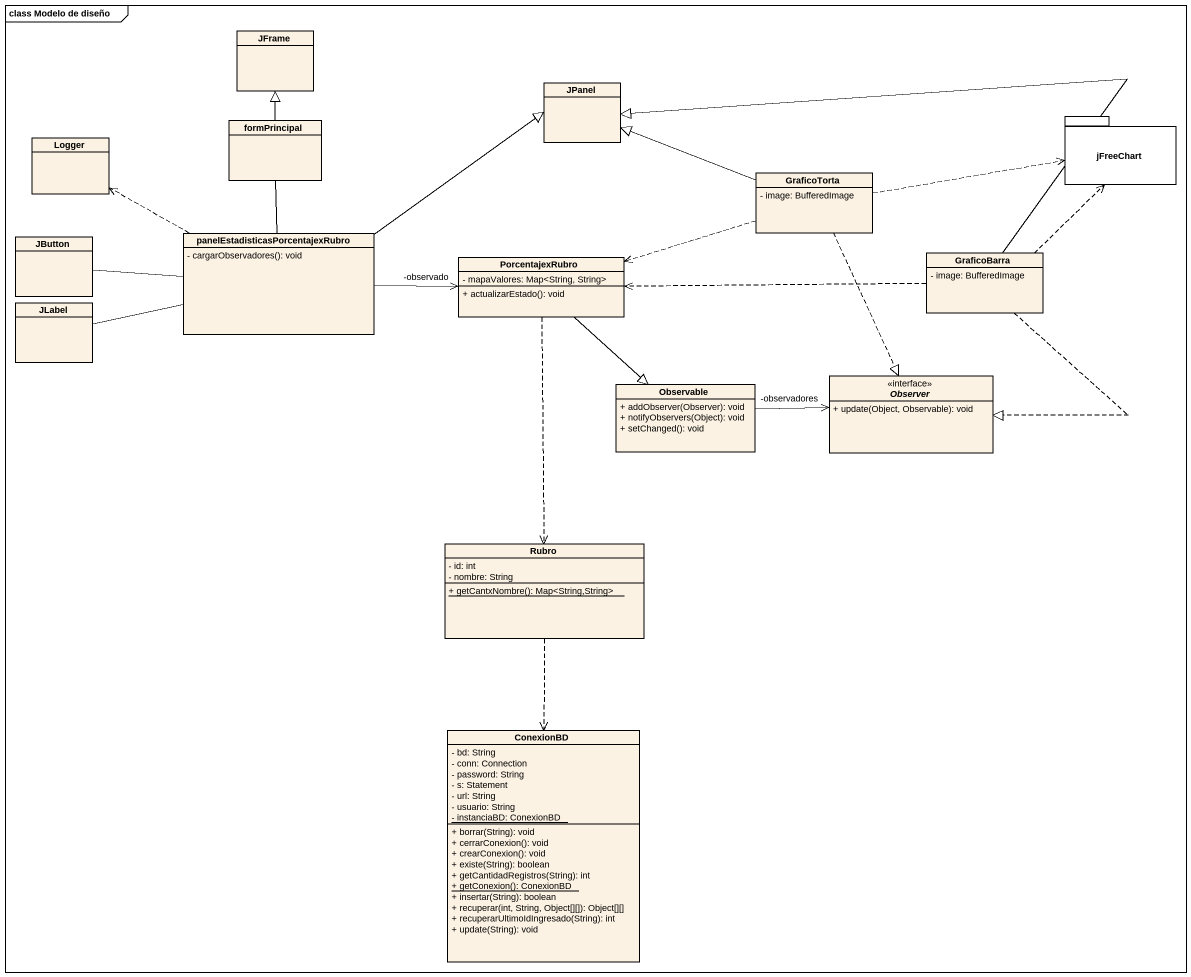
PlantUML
@startuml
mainframe class Modelo de diseño
hide circle
hide empty members
skinparam classAttributeIconSize 0
class JFrame
class JPanel
class Logger
class formPrincipal
package jFreeChart {
}
class GraficoTorta {
  - image: BufferedImage
}
class JButton
class "panelEstadisticasPorcentajexRubro" as panelEstadisticasPorcentajex {
  - cargarObservadores(): void
}
class PorcentajexRubro {
  - mapaValores: Map<String, String>
  + actualizarEstado(): void
}
class GraficoBarra {
  - image: BufferedImage
}
class JLabel
interface Observer <<interface>> {
  + update(Object, Observable): void
}
class Observable {
  + addObserver(Observer): void
  + notifyObservers(Object): void
  + setChanged(): void
}
class Rubro {
  - id: int
  - nombre: String
  {static} + getCantxNombre(): Map<String,String>
}
class ConexionBD {
  - bd: String
  - conn: Connection
  - password: String
  - s: Statement
  - url: String
  - usuario: String
  {static} - instanciaBD: ConexionBD
  + borrar(String): void
  + cerrarConexion(): void
  + crearConexion(): void
  + existe(String): boolean
  + getCantidadRegistros(String): int
  {static} + getConexion(): ConexionBD
  + insertar(String): boolean
  + recuperar(int, String, Object[][]): Object[][]
  + recuperarUltimoIdIngresado(String): int
  + update(String): void
}
formPrincipal -up-|> JFrame
GraficoTorta -left-|> JPanel
GraficoTorta .right.> jFreeChart
GraficoTorta .left.> PorcentajexRubro
GraficoTorta ..|> Observer
JButton -right- panelEstadisticasPorcentajex
panelEstadisticasPorcentajex -right-|> JPanel
panelEstadisticasPorcentajex .left.> Logger
panelEstadisticasPorcentajex -up- formPrincipal
panelEstadisticasPorcentajex -right-> "-observado" PorcentajexRubro
panelEstadisticasPorcentajex -left- JLabel
PorcentajexRubro --|> Observable
PorcentajexRubro ..> Rubro
GraficoBarra -left-|> JPanel
GraficoBarra .up.> jFreeChart
GraficoBarra .left.> PorcentajexRubro
GraficoBarra ..|> Observer
Observable -right-> "-observadores" Observer
Rubro ..> ConexionBD
@enduml
